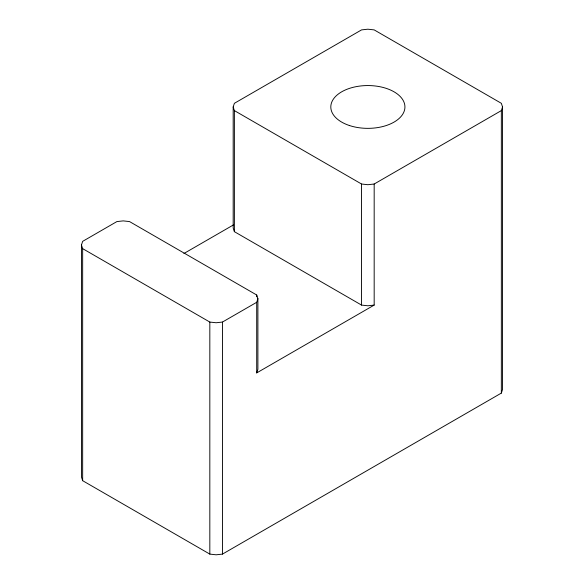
<?xml version="1.0" encoding="UTF-8"?>
<svg xmlns="http://www.w3.org/2000/svg" width="584" height="584" viewBox="0 0 584 584"><rect width="100%" height="100%" fill="white"/><g stroke="black" fill="none" stroke-linecap="round" stroke-linejoin="round"><path stroke-width="0.88" d="M502.539 106.952L502.539 389.448L501.342 393.09L222.453 554.106L216.138 554.8L209.824 554.106L82.658 480.69L81.461 477.048L81.461 244.995L82.658 241.353L116.902 221.577L123.217 220.891L129.531 221.577L256.704 295L257.894 298.643L257.894 369.271L256.704 372.913L374.176 305.089L374.176 184.018L501.342 110.602L502.539 106.952L501.342 103.31L374.176 29.894L367.862 29.2L361.547 29.894L234.381 103.31L233.184 106.952L233.184 228.023L234.381 231.666L361.547 305.089L367.862 305.782L374.176 305.089M257.894 298.643L256.704 302.293L256.704 372.913M183.923 253.507L233.593 224.833M81.461 244.995L82.658 248.645L209.824 322.061L216.138 322.755L222.453 322.061L256.704 302.293M374.176 184.018L367.862 184.712L361.547 184.018L234.381 110.602L233.184 106.952M501.342 110.602L501.342 393.09M361.547 184.018L361.547 305.089M256.704 295L256.704 296.811M234.381 110.602L234.381 231.666M222.453 322.061L222.453 554.106M209.824 322.061L209.824 554.106M82.658 248.645L82.658 480.69M349.327 125.487A37.069 21.404 0 0 0 404.931 106.952A37.069 21.404 0 0 0 349.327 88.425A37.069 21.404 0 0 0 349.327 125.487"/></g></svg>
